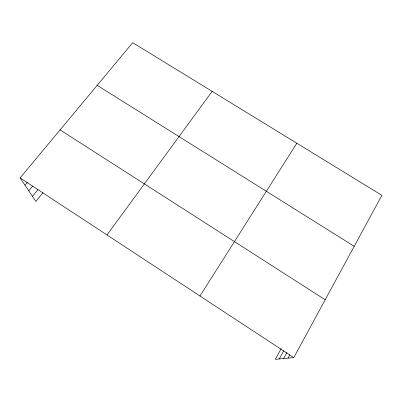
<?xml version="1.0" encoding="UTF-8"?>
<svg xmlns="http://www.w3.org/2000/svg" width="402" height="402" viewBox="0 0 402 402"><rect width="100%" height="100%" fill="white"/><g stroke="black" fill="none" stroke-linecap="round" stroke-linejoin="round"><path stroke-width="0.6" d="M281.264 348.554L275.295 359.313L293.787 357.604L381.9 195.347L132.705 42.687L20.1 177.905L35.868 201.437L42.939 192.664M288.073 358.132L289.867 354.86M283.581 358.549L286.902 352.504M279.244 358.951L283.742 350.8M199.97 296.008L296.827 143.233M106.987 234.954L212.15 91.355M32.482 196.382L37.919 189.684M28.778 190.849L32.708 186.041M24.944 185.136L27.336 182.232M97.183 85.34L354.222 246.315M60.089 129.891L325.198 299.756M20.1 177.905L293.787 357.604"/></g></svg>
